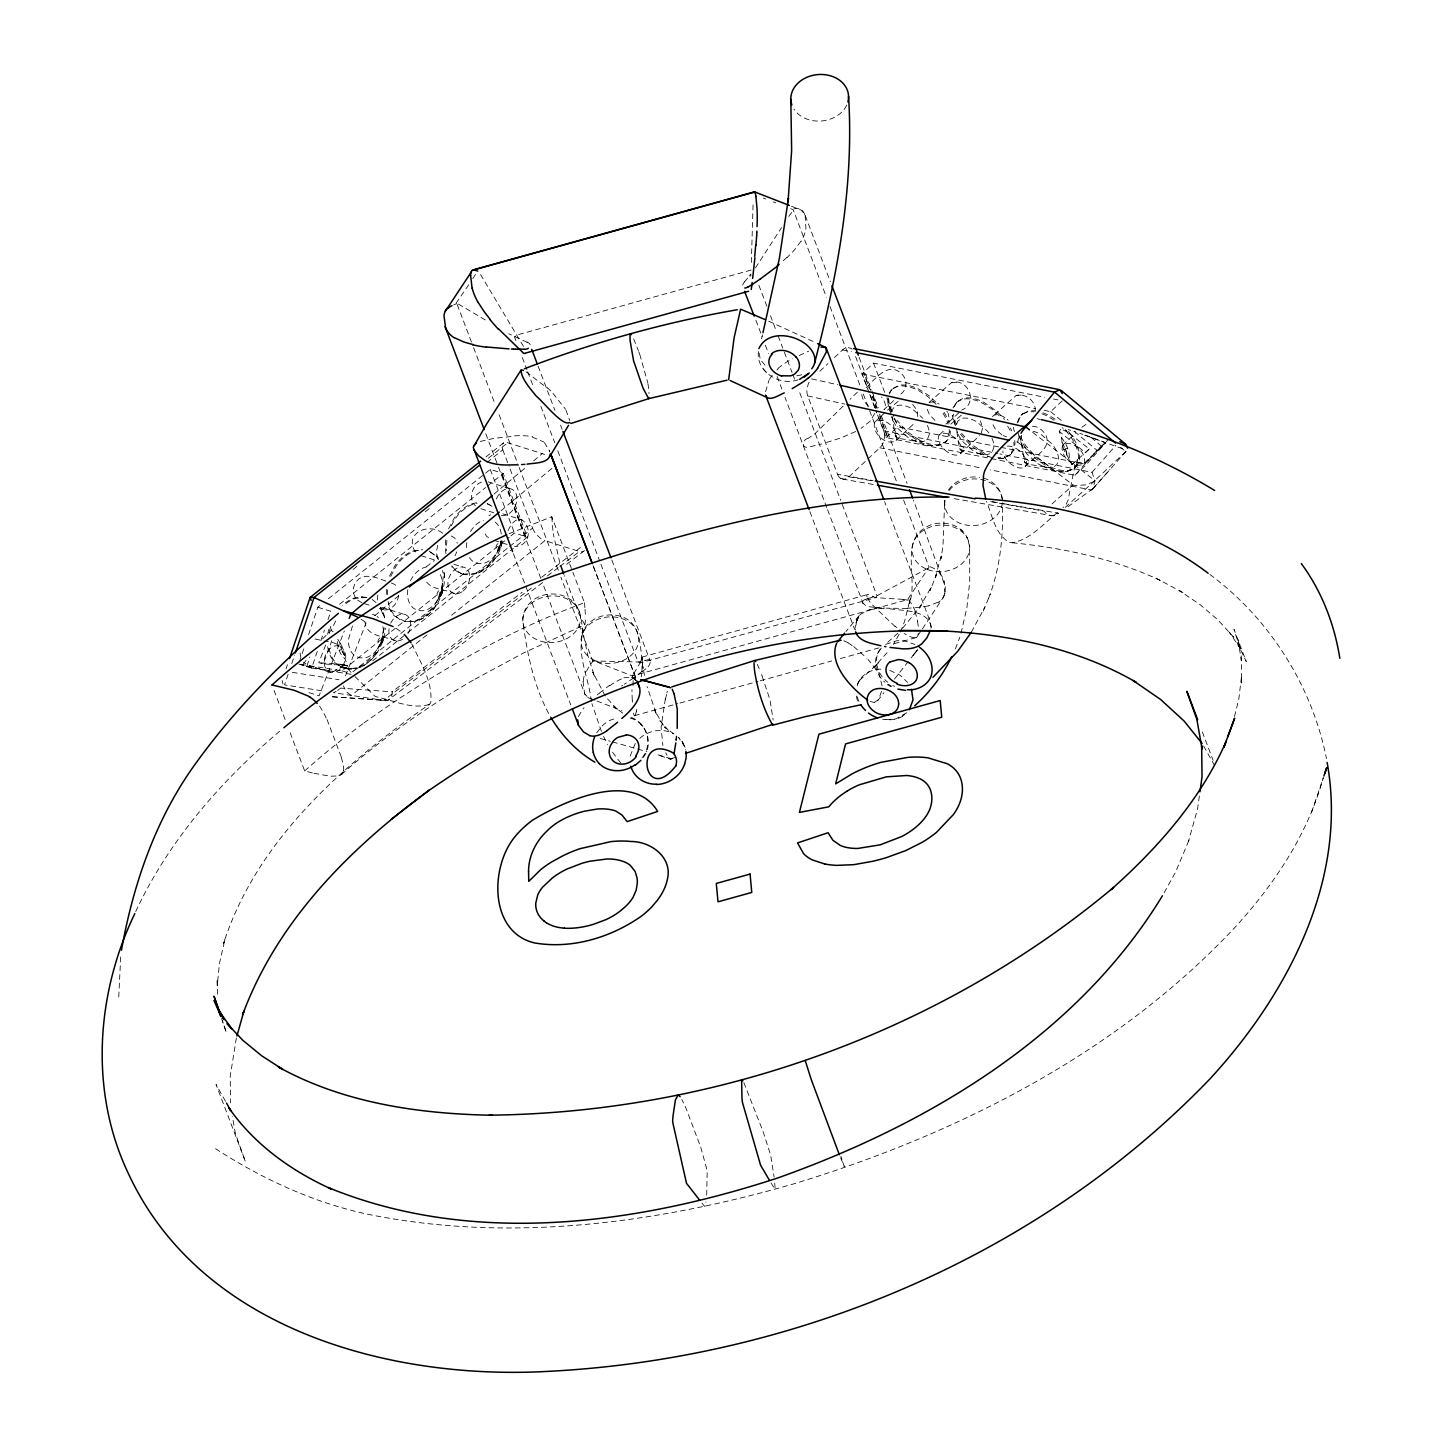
<?xml version="1.0" encoding="UTF-8"?>
<svg xmlns="http://www.w3.org/2000/svg" width="1444" height="1444" viewBox="0 0 1444 1444"><rect width="100%" height="100%" fill="white"/><g stroke="black" fill="none" stroke-linecap="round" stroke-linejoin="round"><path stroke-width="0.75" stroke-dasharray="5 3.75" d="M875.84 406.378L875.804 407.84M856.671 620.433L855.281 630.035M882.103 685.9L878.963 673.337L868.006 659.366M118.751 996.92L120.7 956.867M386.234 594.368L386.685 587.148M387.407 594.729L387.84 587.528M444.409 577.365A40.414 28.808 -64.6 0 0 443.741 570.777C448.272 593.791 430.42 626.064 404.103 621.281M931.145 627.201C928.221 608.682 901.056 611.281 886.381 608.159M501.285 540.958L500.743 547.475L496.231 553.684L501.194 540.724L498.487 549.713L493.83 558.088A34.891 24.873 -64.6 0 1 474.516 573.521L463.127 574.098M751.349 262.411L753.136 202.088M1069.228 457.676A31.479 16.768 42.6 0 0 1061.665 437.767L1059.21 431.341L1061.845 427.803M632.31 676.604L633.266 674.474M750.808 276.237L750.88 274.703M406.883 621.696L415.475 620.703A34.891 24.873 -64.6 0 0 434.788 605.271L441.124 592.509L442.369 583.575L441.936 594.025L437.207 600.866L442.153 587.907M890.118 411.197L887.879 397.28M949.322 431.991L946.704 440.673M950.351 431.016C950.116 449.986 925.189 447.423 913.962 440.456L917.283 441.395L898.348 438.344L895.767 436.738L891.941 416.72A24.638 13.628 41.1 0 0 897.987 428.579L908.457 437.785A21.425 11.841 41.1 0 0 924.593 441.016L927.698 438.615L929.178 434.806A24.638 13.628 41.1 0 0 927.319 425.312M583.033 681.333L584.585 693.535A30.739 14.909 -46.7 0 0 590.217 698.427M641.93 671.009L642.363 657.273M642.309 667.417L642.381 666.514M855.173 628.014L855.389 625.613M917.788 416.666L917.193 410.475L912.572 404.338M1035.168 411.305C1036.503 401.576 1025.511 392.75 1016.179 395.475L992.1 416.793C995.782 412.424 1002.371 415.692 1006.035 418.453M949.159 490.491A28.916 23.285 -5.3 0 1 996.883 487.819A28.916 23.285 -5.3 0 1 980.675 524.605A28.916 23.285 -5.3 0 1 944.845 500.274L944.701 504.822L944.954 499.191M384.158 627.725L382.082 639.71L375.747 652.453A34.891 24.873 -64.6 0 1 356.433 667.904L347.842 668.879L342.39 667.651C365.675 675.467 384.627 649.006 385.313 628.086M407.768 589.784L407.551 592.022A24.638 17.563 -64.6 0 0 413.832 608.52L418.417 610.65L423.633 610.74A21.425 15.27 -64.6 0 0 438.38 598.953M445.709 539.966L445.275 547.186A40.414 28.808 -64.6 0 0 445.961 553.774M442.117 587.979L442.333 585.741A24.638 17.563 -64.6 0 0 438.489 571.625M446.882 540.345L446.449 547.547A40.414 28.808 -64.6 0 0 446.647 550.94M466.809 542.601L466.592 544.839A24.638 17.563 -64.6 0 0 466.953 551.048M641.876 671.478L638.067 674.709M706.712 1195.181L707.163 1172.293A17.833 4.224 79.2 0 0 706.567 1168.25L700.791 1147.366L686.604 1109.858A130.682 31.028 79.2 0 0 685.322 1106.826L681.857 1099.48M641.659 673.536L641.298 676.875M765.609 391.631L768.966 380.277M343.455 770.157L343.293 771.186M398.544 595.199C398.129 604.242 388.508 613.899 379.339 608.321M1199.368 796.023L1197.599 808.857L1188.376 841.69L1189.585 838.747L1175.578 872.14L1163.539 893.8M630.162 756.133L635.27 743.371M931.019 628.032L931.055 627.905A28.194 19.656 3.8 0 0 931.163 627.075L930.243 621.66L884.594 501.628M327.644 634.331L329.268 626.913M441.702 590.253L443.254 576.986A40.414 28.808 -64.6 0 0 442.586 570.398M351.036 672.417L344.502 664.727A47.796 5.343 10.1 0 1 342.788 664.547L340.712 664.312M1094.714 438.741L1105.328 442.73L1085.87 462.892L1075.437 462.676L1068.127 500.057L1066.159 504.317A11.462 7.852 -68.7 0 1 1064.445 506.266L1063.073 507.548M344.376 665.431L333.474 671.532L302.482 665.395M881.49 691.423L878.566 699.582L874.27 702.434L877.645 700.755L883.854 692.759M636.822 709.311L636.389 711.351M377.786 595.072L377.371 601.209M891.706 412.063L893.204 408.255L896.309 405.872A21.425 11.841 41.1 0 1 912.446 409.085L922.915 418.291M1017.099 423.056L1019.536 416.829L1023.182 413.435L1020.962 415.222L1027.821 411.251A34.891 19.295 41.1 0 1 1035.059 410.89M1018.128 422.081L1020.565 415.854M665.323 698.788L661.099 727.343L662.886 745.501M282.103 680.467L283.006 684.095M382.082 639.71L383.292 632.923A24.638 17.563 -64.6 0 0 382.931 626.732M1234.494 716.549L1238.771 699.293L1241.551 676.171L1241.569 682.94L1241.226 653.753M944.863 593.628L944.214 581.174M636.19 712.181L635.216 715.123M761.439 338.744L762.45 334.791M329.467 630.992L331.669 623.646M502.368 541.085C499.534 562.185 473.361 586.228 453.506 568.81A40.414 28.808 -64.6 0 1 451.647 566.734M641.623 658.644L641.876 657.724A28.609 6.372 73.6 0 1 641.966 657.525L642.02 657.309M857.213 685.936C859.83 674.889 871.653 668.446 882.464 669.222M855.931 622.887L860.407 614.205L869.703 609.603M236.365 1038.001L230.21 1076.249L230.571 1102.873M640.829 661.442L641.298 659.746M640.739 661.785L633.844 673.536M641.407 659.403L641.75 658.139M961.018 633.23L966.866 607.942L969.718 581.607L969.664 546.355L967.119 537.457M988.58 598.213C1000.277 568.413 1003.436 535.904 1002.407 504.1M304.485 662.489L302.356 665.395L306.76 666.55L309.846 657.002M666.875 692.885L667.435 691.315M286.056 668.807L287.446 664.691M215.571 1148.702C265.877 1181.264 321.272 1206.281 380.566 1216.714L382.516 1217.057C519.28 1241.605 660.215 1222.184 792.485 1184.242C958.311 1134.009 1119.515 1052.333 1238.338 923.745L1239.53 922.319C1277.001 880.335 1308.426 831.979 1323.408 777.305M288.15 674.258L284.558 684.907L324.593 691.225M291.76 663.59L294.63 655.071M299.377 661.912L304.359 647.183M308.619 634.548L317.842 607.202L321.362 604.386M298.673 664.005L311.633 668.085L317.373 651.1M320.857 640.739L324.413 630.216M327.968 619.693L330.802 611.281L317.842 607.202M1311.639 812.106L1323.173 778.154M380.927 642.454L383.346 630.757L382.913 641.208L378.166 648.049L380.404 644.078M441.196 591.625L438.453 598.791M500.238 544.442L497.494 551.608M874.757 413.453L869.992 421.323L861.075 428.399M578.466 716.585L582.546 709.509M856.707 620.306L857.176 619.115M325.676 644.999L318.817 662.67L323.294 663.915L331.795 640.649M437.676 545.254L436.305 552.835L438.435 559.496M456.773 551.879L455.022 555.741M508.089 530.544C522.529 498.974 541.879 544.785 514.533 546.662M900.46 632.039L904.63 621.209L910.28 598.52L909.341 603.393C918.763 579.008 898.529 539.623 928.673 525.76C942.228 519.659 961.289 524.064 967.552 538.359M981.324 433.146L982.642 427.532L980.386 420.854M955.368 648.843L959.863 637.201M308.944 692.597L319.106 695.791L344.322 630.956M345.513 675.882L366.126 622.869M889.396 394.013L891.345 390.06M952.968 407.876L957.39 401.36L963.202 398.345A34.891 19.295 41.1 0 1 984.339 402.569L996.559 411.053L1004.537 419.374M954.015 406.901L957.39 401.36M1021.72 435.185L1020.926 437.857A24.638 13.628 41.1 0 0 1027.207 454.355L1037.676 463.578A21.425 11.841 41.1 0 0 1053.813 466.809L1056.918 464.408L1058.416 460.582A24.638 13.628 41.1 0 0 1052.116 444.084L1041.666 434.879A21.425 11.841 41.1 0 0 1031.287 431.016M971.343 632.201L984.97 606.877M983.256 611.029L990.295 594.062M135.7 911.525C169.056 840.047 222.141 779.471 282.23 729.076M389.537 576.084L394.699 566.084A34.891 24.873 -64.6 0 1 414.031 550.633L422.623 549.659M390.71 576.463L395.873 566.445A34.891 24.873 -64.6 0 1 415.186 551.012L420.926 549.983M379.411 645.973L381.324 641.93M448.579 528.901L453.741 518.901A34.891 24.873 -64.6 0 1 473.054 503.451L478.794 502.44M322.553 638.916L331.181 630.342L336.705 618.79M857.537 618.321L858.097 617.256L856.238 621.732L858.693 616.263M899.107 634.331L893.313 644.421M352.462 625.992L348.509 639.205A24.638 17.563 -64.6 0 0 354.791 655.702L359.394 657.832L364.61 657.923A21.425 15.27 -64.6 0 0 379.357 646.136M410.439 580.867L411.504 578.809A21.425 15.27 -64.6 0 1 426.251 567.023M451.25 525.742L454.914 519.262A34.891 24.873 -64.6 0 1 474.228 503.83L477.08 503.144M769.381 379.429L772.558 374.646M896.183 440.366C899.72 430.059 884.179 415.258 874.739 422.153C871.183 432.46 886.742 447.261 896.183 440.366L915.334 422.334M945.856 424.085L949.592 420.601L948.166 413.345M1084.083 463.47C1087.639 453.181 1072.08 438.362 1062.64 445.257C1059.084 455.564 1074.643 470.365 1084.083 463.47L1104.913 442.965M857.393 684.203L859.974 679.564M889.179 392.894L892.771 388.472L891.742 389.447L898.601 385.458A34.891 19.295 41.1 0 1 919.738 389.681L928.979 395.692L937.463 403.598M1011.323 453.578L1013.923 444.896A40.414 22.346 41.1 0 0 1013.796 442.333M1075.942 466.466L1078.542 457.784A40.414 22.346 41.1 0 0 1070.311 436.16L1065.654 430.366M643.266 757.36C654.204 743.859 646.443 721.26 629.404 717.957A29.385 25.757 -34.8 0 0 627.346 717.578M859.433 680.539L878.548 662.832L875.064 666.027L889.305 650.215M800.842 241.401L794.417 249.92A47.183 22.057 -46.7 0 1 793.334 251.202L787.034 257.61M596.643 732.794L602.563 725.484A29.024 25.505 -35.4 0 1 610.559 720.105L616.606 717.993M788.785 216.456L793.622 209.579M755.465 267.898L781.583 227.592M468.74 284.703L456.087 303.186M472.784 278.62L476.809 272.519M881.291 648.103C871.923 658.374 877.374 674.781 887.735 682.146M921.2 630.703L916.254 637.526L892.428 644.132M922.427 628.862L943.257 597.401L945.17 592.076L945.279 586.535L913.42 500.129M642.111 757.757C653.915 743.732 646.334 720.43 628.014 716.531M1067.856 506.826L1093.018 488.595L1095.003 480.852L1092.025 472.314L999.97 453.939M880.136 649.547C871.923 659.385 875.497 674.691 885.046 682.29M1092.891 488.776L1091.736 490.094L990.187 469.823M305.009 661.767L306.074 660.323M744.454 281.977L744.526 281.887A28.754 4.35 -49.7 0 1 744.905 281.381L749.129 276.255M605.235 696.026L592.744 672.128L594.729 676.929L587.69 654.998L582.058 628.05L582.798 632.923C581.535 621.101 581.21 605.794 569.496 598.953C560.759 593.087 549.099 592.563 539.478 596.571C529.641 600.361 522.15 610.343 522.854 621.101C527.222 654.403 534.099 688.228 551.012 717.65M894.468 679.113L908.312 661.496M948.437 490.094C955.116 480.184 967.985 475.383 979.61 477.386M911.074 657.977L917.427 649.944M917.518 649.8L912.5 656.136L917.68 649.638M859.198 615.577L845.985 631.515M583.033 708.878L584.044 707.65M426.305 566.86L434.337 560.452M592.13 660.937L638.086 661.984L643.88 660.648M750.952 274.053L749.274 276.093M672.254 758.118L671.298 758.822L677.507 756.421M584.513 550.579L565.813 564.965M1096.176 452.08L1105.328 442.73M877.591 415.042L886.183 437.622L1074.896 475.293L1097.007 450.293L1108.577 439.409M1074.896 475.293L1086.466 464.408L1105.635 442.748M1092.025 472.314L1115.851 445.384M1126.139 451.268L1091.736 490.094L1110.003 469.408M1018.128 433.29L1022.099 445.727L1021.161 442.514L1024.572 462.026L1027.568 464.138L1046.503 467.188L1043.182 466.25C1054.68 472.91 1079.155 475.96 1079.589 456.809A40.414 22.346 41.1 0 0 1071.358 435.185L1066.701 429.391M1074.498 468.055L1076.448 465.979L1069.21 470.582L1073.831 468.397M902.626 628.212L921.182 605.505L918.619 609.224L931.705 586.354L929.99 590.506L936.614 574.513L934.9 578.647L941.65 554.424L940.874 559.027L942.968 546.301L944.629 502.548M857.321 392.208L850.065 399.32M843.097 406.143L815.228 433.417L808.784 437.965M897.951 633.104L885.605 644.186M819.831 371.252L827.953 363.617M834.452 357.516L842.574 349.881A11.462 7.617 -71.7 0 1 847.393 347.517L850.715 348.239A13.501 8.971 -71.7 0 1 852.104 349.322M868.999 392.461L861.978 373.978L873.548 363.112L1044.698 397.262M866.382 387.606C874.522 379.339 888.475 361.09 901.11 373.527C907.951 378.924 907.626 389.97 900.009 394.591M893.619 400.602L884.035 409.609A14.115 7.798 41.1 0 0 881.634 397.208M874.739 422.153L885.912 411.648M887.518 410.15L898.818 400.836M886.183 437.622L897.753 426.738L998.688 446.9M840.805 478.433L844.126 479.173A11.462 7.617 -71.7 0 0 848.946 476.809L879.811 447.784A11.462 7.617 -71.7 0 0 883.421 442.225L884.576 437.279A13.501 8.971 -71.7 0 0 883.782 430.745L877.519 414.248M929.088 402.389L951.578 382.57C967.949 377.732 978.888 402.948 961.722 410.096M948.943 422.099L960.116 411.594M939.647 434.644L944.43 430.15M950.82 424.139L961.487 415.042M945.279 442.261L946.325 441.286L940.495 444.301A34.891 19.295 41.1 0 1 919.359 440.077M960.495 453.669A14.115 7.798 41.1 0 0 949.665 434.644A14.115 7.798 41.1 0 0 940.044 444.156A14.115 7.798 41.1 0 0 960.495 453.669L979.646 435.637M1044.102 410.331L1050.69 411.648L1062.261 400.764M1025.096 466.556C1032.099 457.549 1054.066 448.272 1045.005 433.742C1041.954 429.608 1037.333 425.908 1031.937 426.215M1062.64 445.257L1075.419 433.254M1125.76 451.647L1093.487 481.791L1085.437 484.913L1075.852 485.473L1073.109 485.094L1017.731 442.171L1013.363 441.196M776.908 370.043L778.172 368.888M906.778 712.758L895.677 718.95L883.313 719.798M1066.917 455.04L1071.899 464.697L1077.549 459.625A35.216 19.476 41.1 0 1 1076.646 462.008M1071.899 464.697L1089.354 448.994L1067.603 432.081A35.378 19.566 41.1 0 0 1065.347 429.572M1052.026 503.902L1073.109 485.094M1065.257 507.331L1094.913 480.653L1029.41 429.789M1089.354 448.994L1085.31 452.604L1059.21 431.341M1057.423 512.674C1043.362 523.739 1030.565 539.514 1012.208 542.745A22.22 15.252 -68.7 0 1 1009.013 542.168C994.934 533.991 992.317 515.309 986.433 501.375M639.728 738.407C648.591 730.285 662.561 727.83 673.283 733.642M341.434 774.544C381.848 738.389 426.522 707.253 473.361 680.034L472.549 680.503L523.901 652.796L584.946 624.62L585.578 618.718A102.47 13.808 74.9 0 0 585.452 616.516M597.166 694.979L599.296 693.192M493.974 494.137L525.002 468.091M533.63 460.853L542.258 453.615A11.462 5.523 46.2 0 1 544.785 454.734M645.847 668.807L642.002 671.767M374.772 615.686L398.977 595.542M501.014 510.707L552.89 467.567M599.441 693.084L609.386 685.431M485.978 456.918L503.577 442.857A11.462 5.523 46.2 0 1 507.692 442.73L542.258 453.615M488.343 458.217L507.71 442.748M353.04 569.496L358.329 565.272M425.276 511.772L430.547 507.548M486.935 462.495L502.783 449.824A13.501 6.516 46.2 0 1 502.151 444.896L503.577 442.857M328.402 598.773L490.274 469.39L503.234 473.47L527.439 537.114L515.111 546.951M339.593 604.242L485.635 487.531M487.404 486.123L503.234 473.47M300.839 664.348L342.048 670.846L509.191 537.258M510.959 535.85L514.479 533.035L527.439 537.114M352.877 671.767L507.909 547.854M509.678 546.446L532.565 528.143L509.84 468.361M372.588 660.865L406.035 634.133M407.786 632.743L513.36 548.359M426.973 634.927L351.289 695.43L333.492 692.615M451.629 615.216L544.929 540.652L579.495 551.518A11.462 5.523 46.2 0 0 583.611 551.409M1003.472 503.667L1058.669 513.252L1052.116 515.725L951.704 498.216M332.463 696.748L383.617 700.448A12.725 8.483 68.8 0 0 392.245 691.802L522.168 592.221M541.735 577.203L580.849 547.186M956.343 402.334L962.173 399.338A34.891 19.295 41.1 0 1 983.31 403.544L992.551 409.555L1001.035 417.478M531.41 588.087L383.617 700.448L350.928 695.304L346.416 691.784L343.293 685.846M547.438 575.903L558.124 567.781M559.893 566.409L579.495 551.518M542.673 582.6L387.858 700.34L331.29 696.766M1081.809 427.243L1086.718 423.94M339.394 689.149L340.748 688.12L392.353 691.856M364.032 722.884C432.117 674.059 505.707 631.66 584.459 602.708L572.889 572.275M634.927 676.965L634.024 677.597M411.793 643.952C420.348 662.038 432.983 681.965 430.745 702.524A22.22 11.408 44 0 1 429.247 704.419C342.806 764.616 256.996 840.047 223.585 943.311L225.083 938.762L219.524 963.112L217.25 985.458L217.16 978.87L217.737 996.631M808.459 438.2C801.925 439.427 800.933 448.94 808.694 447.026A54.565 31.606 -20.8 0 0 811.131 446.521L821.6 443.958M632.671 678.554L634.223 677.471M633.736 677.814L627.454 682.146M338.835 689.546L337.625 690.376M902.536 716.007L904.774 714.491M626.425 682.85L624.331 684.221M622.653 685.304L621.534 686.008M488.884 515.779L490.581 514.732M429.247 704.419C412.063 709.798 393.905 700.557 376.92 696.929A11.462 5.884 44 0 1 374.736 696.044L354.358 675.918M481.538 482.115C471.881 485.256 467.928 498.451 475.347 505.761M336.037 691.369L333.997 692.488M885.587 644.439L896.724 640.757A29.024 23.447 25 0 1 906.02 641.317L914.954 644.529M938.04 602.22L929.647 605.541A47.183 26.931 6.6 0 1 928.239 605.957M855.714 431.485L840.931 437.929L823.387 443.47M893.457 388.129L897.554 386.432A34.891 19.295 41.1 0 1 918.691 390.656L927.932 396.667L936.434 404.573M1022.677 413.923L1026.774 412.226A34.891 19.295 41.1 0 1 1034.03 411.865M1009.23 455.492L1005.114 457.188A34.891 19.295 41.1 0 1 997.858 457.549M799.236 355.549L808.694 351.163M509.154 533.666L551.788 516.753L572.203 570.488M929.16 402.407L933.347 401.865L939.105 404.013M865.209 599.495L865.299 599.459A28.754 9.404 -6.2 0 1 865.804 599.278L868.205 598.52M480.256 441.431L494.245 438.308L514.587 436.16M1004.085 458.181A34.891 19.295 41.1 0 1 996.829 458.524L1004.067 458.163L1010.926 454.192L1009.897 455.167L1013.489 450.745L1014.97 443.922A40.414 22.346 41.1 0 0 1014.428 438.759M1069.733 470.094L1071.881 469.39M868.927 598.285L876.959 595.74L929.665 567.33M623.808 677.796L631.172 677.092L635.992 680.449M339.159 650.305L341.632 649.565A31.894 22.274 -66.7 0 1 340.098 643.031A47.941 24.62 44 0 0 338.6 640.558L337.336 638.627A31.479 22.003 -66.8 0 0 339.159 650.287A31.479 22.003 -66.8 0 0 344.935 658.644L347.571 665.558L323.294 663.915M344.701 655.54L344.665 655.341A36.064 18.519 44 0 0 343.167 649.385L341.723 649.818A31.894 22.292 -66.8 0 0 344.809 655.377L344.954 658.644M751.133 270.082L515.851 335.315L514.587 337.228L516.898 343.329M642.147 657.038L867.645 594.513M634.512 715.646L677.85 703.625M680.016 703.029L758.046 681.387M760.212 680.792L831.726 660.955M840.408 658.554L879.414 647.742M1061.665 437.767L1061.791 440.005A47.941 32.887 -68.7 0 0 1062.116 442.803A36.064 24.747 -68.7 0 0 1063.813 449.553L1065.257 449.174M1065.167 448.903L1067.658 448.272M798.243 379.754C779.85 386.649 755.14 371.343 758.533 350.531L760.41 359.682L766.8 367.281M928.203 605.92L920.063 607.419M645.54 660.269L644.475 660.522M671.225 758.84L657.273 754.616C680.81 762.847 667.453 759.363 665.846 752.793M645.233 660.341L647.381 659.872A28.754 18.122 -68.2 0 1 647.833 659.8L647.905 659.764A6.48 3.123 -47.1 0 1 650.414 662.218M584.748 624.692L579.008 613.989L564.297 575.633M353.581 668.59L357.029 668.067L350.712 668.915M951.578 382.57L957.661 382.137M1016.179 395.475L1022.28 395.042M342.679 665.558L342.788 665.54A35.216 25.108 -64.6 0 1 339.827 664.204L318.817 662.67M874.18 702.434L870.082 701.459M907.211 608.466L886.255 608.159M364.736 597.202L361.307 596.986L366.957 597.455L356.145 598.195A34.891 24.873 -64.6 0 0 343.383 605.848M914.413 637.923L909.323 636.425A46.93 15.433 54.5 0 1 908.366 635.992L904.287 633.501M315.045 639.006L321.976 640.504M903.096 599.35L907.933 600.163M883.457 607.996L884.865 608.086M903.005 599.35L875.696 597.654L868.909 594.838M881.634 607.888L879.522 607.743M878.981 607.707L877.916 607.617M877.374 607.581L875.479 607.419M874.107 607.292L869.198 606.769A7.058 4.043 9.2 0 1 863.476 603.267M342.192 664.475L347.571 665.558M341.307 664.384L340.423 664.276M1012.208 542.745C1063.019 547.872 1113.775 558.648 1160.236 580.362L1155.994 578.178L1183.719 592.997L1179.405 590.668L1200.253 604.747L1218.375 620.324L1233.645 637.237L1229.223 632.183L1241.641 650.45L1236.66 641.641L1246.28 661.605L1233.988 629.295L1240.125 649.15L1237.977 639.15L1241.299 660.63M366.361 597.256L354.989 597.834A34.891 24.873 -64.6 0 0 342.228 605.487M345.062 668.464L351.289 669.095L340.441 666.677L343.546 668.012L335.423 663.175A40.414 28.808 -64.6 0 1 327.427 644.945M306.76 666.55L317.048 668.157M311.633 668.085L355.007 674.926M292.266 672.326L338.961 679.691M848.946 476.809L873.241 481.014M992.443 501.736L1001.27 503.27M842.412 479.065L875.19 484.805M809.145 382.245A11.462 7.617 -71.7 0 0 808.117 384.465L806.943 389.393A13.501 8.971 -71.7 0 0 807.737 395.927L837.52 474.264L873.024 480.599M990.692 501.628L1043.976 511.14A12.725 10.613 82.3 0 0 1058.669 513.27M532.276 437.081L543.81 441.972M842.574 349.881L851.4 351.65M1053.488 399.013L1057.874 399.898M861.978 373.978L1035.33 408.58M1000.891 447.333L1086.466 464.408M883.8 430.745L997.768 453.488M879.811 447.784L981.36 468.055M391.27 582.943L394.988 584.549L397.623 588.141M339.141 645.901C325.532 643.392 317.373 668.554 331.506 672.633C338.383 673.193 343.51 666.605 344.99 660.504C349.213 648.031 334.503 641.19 324.124 641.172M807.719 395.927L844.921 404.121M811.708 378.888L837.935 384.79M313.944 773.262L330.153 776.222L338.546 775.969A20.09 10.74 42.5 0 0 343.365 771.24M312.373 772.901L304.684 770.952L289.017 729.761M333.149 631.75L331.29 630.486M632.598 677.453L631.696 677.236L636.912 678.59M600.126 738.498L610.361 741.313M1006.612 436.828L1003.129 435.528M612.418 741.873L646.876 751.656M889.829 670.413L900.208 675.287L907.68 682.489M1068.109 429.59L1070.654 430.348M405.259 621.642L394.465 615.992A40.414 28.808 -64.6 0 1 387.624 603.917M372.426 614.296L375.602 615.505M1073.849 431.323L1075.545 431.882M843.783 640.775L848.007 642.652M1062.152 427.803L1063.217 428.128M488.234 481.881L509.696 488.632M488.271 504.064L487.115 503.703L493.126 506.736M502.855 513.847L522.187 519.93M480.87 508.703L493.758 512.746M494.227 540.399L507.115 544.442M442.712 533.251C428.182 521.844 403.237 533.793 415.619 552.294L417.677 553.593M453.921 564.261L462.513 566.969M421.197 555.741L436.232 560.471M460.455 573.286L461.611 573.647L454.661 569.171A40.414 28.808 -64.6 0 1 451.178 564.821M455.149 593.791C445.961 589.008 432.117 590.434 425.836 580.993M385.819 581.12C376.703 577.6 363.166 571.86 355.982 582.004C352.264 587.275 352.589 594.477 356.578 599.477L362.173 602.924M382.01 607.401L403.472 614.151M364.321 603.592L370.747 605.632M396.125 640.974C386.053 636.118 366.379 637.255 365.097 622.292M342.048 670.846L349.448 673.175M330.514 672.435L309.052 665.684L303.457 662.236M991.667 457.495L978.581 453.362L981.884 454.3L960.874 450.113L959.285 447.676L956.542 429.608M451.286 535.959L454.824 538.107L457.369 543.233M383.635 609.675L380.891 608.267M1079.715 433.326L1082.838 434.445M1084.913 435.185L1085.96 435.546M1087.007 435.926L1088.036 436.305M1084.877 435.167L1125.742 449.914M1037.153 418.598L1040.24 419.717M1089.083 436.684L1093.812 438.416M791.438 206.257L801.348 210.156L804.795 214.452L830.354 281.688M763.316 198.045L765.807 199.019M773.262 201.925L775.753 202.882M790.68 208.712L793.171 209.687L826.455 297.193M594.838 700.196L588.574 697.741L585.073 694.492L542.529 582.943M596.913 701.008L621.985 710.773M983.418 478.072C993.219 480.798 1001.576 489.281 1002.316 499.678M527.042 342.192L527.15 342.246A28.754 23.176 -6.7 0 0 526.464 341.957L508.721 333.781M1067.603 432.081L1066.845 431.756A52.327 46.154 28.8 0 1 1061.755 429.157M768.695 321.2L815.643 342.643M429.247 551.247L438.055 557.799A40.414 28.808 -64.6 0 0 436.196 555.741M892.789 685.485L894.612 686.405M673.915 733.985L664.475 726.982L668.572 730.682L659.944 720.664L663.175 725.159L654.692 710.213L656.785 715.195L647.092 686.604M919.359 440.077L907.139 431.594L896.959 420.366M485.274 319.936L456.629 303.005L472.838 345.657M526.049 371.794L547.132 388.021M1001.937 434.897L995.656 429.608L991.577 422.244M488.559 537.565L486.502 536.265L483.65 530.706M489.642 504.877L491.971 506.375M430.601 552.059L435.041 555.362A40.414 28.808 -64.6 0 1 438.507 559.712M400.06 619.675L395.62 616.353A40.414 28.808 -64.6 0 1 388.075 601.318M341.019 666.857L336.596 663.536A40.414 28.808 -64.6 0 1 328.582 645.306M1055.131 419.211L1048.958 415.475A34.891 19.295 41.1 0 0 1043.019 412.822M1054.102 420.204L1047.911 416.45A34.891 19.295 41.1 0 0 1041.972 413.796M973.057 450.672L962.588 441.467A24.638 13.628 41.1 0 1 956.957 431.233M396.125 628.302L401.829 632.346A22.22 11.408 44 0 1 403.038 633.374M1209.946 574.495C1269.475 618.682 1312.018 685.774 1326.458 758.551M622.689 713.137L613.754 706.188L617.563 709.654L606.895 698.156M853.729 646.551L866.869 658.229M935.008 420.439L929.539 414.771L926.759 408.273M372.137 599.422L376 602.545M1120.67 447.387L1124.064 450.221M1050.69 411.648L1062.694 421.666M1074.498 431.503L1097.007 450.293M895.19 626.606L871.075 603.646A7.039 2.22 56.6 0 1 867.7 597.455M1091.159 437.442L1101.357 446.214M634.151 678.536L635.793 680.178L634.981 679.095M1007.136 419.338L1008.165 420.258M640.215 723.534L642.923 726.458M552.998 393.4L565.488 409.175M544.424 442.55L549.677 451.25M960.729 529.37L962.606 531.356M763.172 368.96L767.342 373.454M620.848 763.172L612.491 752.162M701.983 1203.123L704.203 1205.957A5.668 1.354 79.2 0 0 705.394 1205.307A179.886 42.706 79.2 0 0 705.899 1201.895M961.578 433.254L971.758 444.499L983.978 452.983A34.891 19.295 41.1 0 0 986.992 454.445M960.531 434.229L970.711 445.474L982.931 453.957A34.891 19.295 41.1 0 0 988.887 456.593M343.419 653.428L344.322 654.728M523.504 346.434L479.282 272.411M685.07 747.288L678.445 737.288A30.27 26.913 -26.5 0 1 685.539 749.562M946.885 411.233L947.571 412.28M683.644 744.039L682.001 741.422M771.042 1182.925L774.923 1189.26L775.103 1188.304A179.128 23.194 74.5 0 0 774.778 1184.242L774.634 1182.564M873.313 395.223L875.75 404.23M1203.628 746.061L1215.162 766.62M225.463 1101.212L216.04 1084.408L245.408 1161.608L235.408 1133.558L232.412 1116.609M603.538 736.386L607.725 744.599M565.904 409.952L569.748 420.529M743.859 1082.657L762.378 1129.804A130.953 16.949 74.5 0 1 763.659 1133.341L769.905 1152.799A17.797 2.31 74.5 0 1 770.897 1156.752L774.11 1177.113M757.324 664.366L759.219 668.662M327.03 719.527L341.452 757.432M633.663 338.907L638.374 350.675M601.444 731.404L591.932 703.733M840.607 1157.799L844.397 1166.77A179.886 3.429 70 0 0 843.134 1162.98L840.913 1156.337M1013.309 427.334L1014.374 431.648M755.862 320.261L762.251 336.867M761.548 674.583L762.035 675.846M826.762 507.584L784.994 397.353M827.538 509.66L863.115 603.303M593.628 567.023L636.569 679.871M1202.311 731.909L1213.122 760.356M873.548 363.112L886.038 395.945M886.833 398.002L893.854 416.486M894.63 418.543L897.753 426.738M859.126 357.336L871.111 388.851M871.905 390.963L878.295 407.75M881.49 416.161L907.031 483.343M870.461 390.313L863.656 372.408L869.035 388.255M872.736 396.27L877.266 408.201M879.54 414.175L887.934 437.983L879.613 416.107M872.05 396.216L876.598 408.147M855.57 356.542L867.339 387.461M870.461 395.71L876.743 412.19M869.793 394.519L876.815 412.984M829.993 306.507L860.443 386.577M863.277 394.013L868.223 407.046M869.631 410.764L896.525 481.484M903.601 500.093L929.088 567.095L907.554 599.621L632.346 675.936L592.545 660.413L560.886 577.167M758.858 285.208L767.36 307.536M770.446 315.658L776.619 331.903M778.172 335.965L782.792 348.148M784.345 352.21L792.07 372.498M792.828 374.537L795.933 382.66M799.777 392.804L840.697 500.364M842.231 504.425L876.959 595.74L875.696 597.654L640.414 662.886L638.086 661.984L600.271 562.528M809.904 511.681L854.668 629.385M762.089 675.991L769.995 699.907L773.172 720.087M538.125 366.198L554.947 410.421M560.561 425.168L562.149 429.373M611.823 559.965L650.251 661.063M522.313 357.534L526.934 369.7M527.71 371.74L533.107 385.945M540.832 406.233L554.731 442.767M557.817 450.889L599.495 560.489M593.123 565.759L637.093 681.351M473.614 347.679L495.238 404.537M499.101 414.699L518.414 465.473M519.172 467.495L558.557 571.066M502.783 449.824L509.064 466.304M485.798 433.76L497.783 465.275M498.577 467.369L541.735 580.849M490.274 469.39L514.479 533.035M513.414 553.738L570.777 704.943M274.035 690.358L286.291 722.596M765.374 345.206L768.515 353.545M777.143 376.487L781.854 389.014M638.789 351.758L639.566 353.852M639.746 354.34L647.833 382.931M221.582 1018.471L226.419 1032.785L222.304 1020.619M559.803 562.709L553.232 533.63M957.498 432.821L952.444 415.15A40.414 22.346 41.1 0 0 955.531 425.673M857.465 700.9L855.913 694.257M549.316 450.167L549.911 452.098M805.174 215.517L805.914 228.278A30.739 14.927 -46.6 0 1 801.095 241.401M891.941 416.72L892.879 419.933L889.793 410.132A40.414 22.346 41.1 0 1 887.699 399.717M384.7 617.96L380.638 607.256A40.414 28.808 -64.6 0 1 384.7 617.96L385.169 621.155M591.336 701.585C589.206 678.229 574.965 652.381 584.152 629.458L583.322 631.028C589.224 617.653 606.263 612.328 619.729 616.083C643.049 622.021 639.692 650.36 643.067 668.446L642.255 663.59L644.529 675.467M917.572 621.425L918.51 628.122M647.941 383.689L648.103 384.736A46.804 6.065 74.5 0 1 648.482 387.642L649.024 393.526M1066.484 452.911L1066.701 454.409M300.135 652.887L300.623 656.677M584.459 602.708L584.91 607.725M585.037 609.296L585.506 616.678M632.382 702.235L632.273 700.539M551.788 516.753L552.944 531.031A102.47 14.061 74.7 0 0 553.305 533.811M902.753 716.278A28.573 23.862 19.4 0 1 882.663 719.274M858.999 701.477A30.27 25.342 19.3 0 1 856.888 694.708M846.671 105.213A28.916 23.285 -5.3 0 1 821.221 121.007A28.916 23.285 -5.3 0 1 793.947 109.166M801.727 374.754A29.024 18.989 13.2 0 1 795.987 375.855M848.043 642.905A39.187 18.285 55.8 0 1 853.729 646.84M869.811 609.765A39.891 25.613 3 0 1 887.139 608.863M777.883 368.473A39.891 17.978 -41.1 0 1 792.467 358.78M665.467 699.329A39.187 9.26 -88.5 0 1 666.966 693.391M609.567 685.9A39.891 22.274 -44.3 0 1 623.772 678.012M514.479 435.907A39.891 21.317 2.2 0 1 532.511 436.611M547.023 387.588A39.187 10.595 48.2 0 1 553.034 393.039M496.393 498.938A14.115 10.072 -64.6 0 1 511.032 488.884A14.115 10.072 -64.6 0 1 515.815 504.678A14.115 10.072 -64.6 0 1 501.357 515.291M390.71 623.248A14.115 10.072 -64.6 0 1 406.63 615.252A14.115 10.072 -64.6 0 1 407.659 634.078M402.515 639.295A14.115 10.072 -64.6 0 1 389.068 628.501M532.583 528.143A13.501 6.516 46.2 0 0 536.013 533.955L539.605 537.565A11.462 5.523 46.2 0 0 544.929 540.652M361.054 619.187A12.725 2.852 29.1 0 1 366.018 622.833M377.01 616.426A24.638 17.563 -64.6 0 1 378.31 617.545M376.92 652.814A34.891 24.873 -64.6 0 1 357.607 668.265M380.837 609.332A40.414 28.808 -64.6 0 1 383.544 617.581M435.962 605.632A34.891 24.873 -64.6 0 1 416.63 621.082M469.444 557.583A24.638 17.563 -64.6 0 0 472.874 561.337L477.459 563.467L482.675 563.557A21.425 15.27 -64.6 0 0 497.422 551.77M470.527 531.627A21.425 15.27 -64.6 0 1 483.541 520.255M495.093 522.06A24.638 17.563 -64.6 0 1 501.285 534.316M495.003 558.449A34.891 24.873 -64.6 0 1 475.672 573.9M1062.116 442.803A31.894 16.949 42.6 0 1 1066.809 455.131A36.064 24.747 -68.7 0 1 1063.813 449.553M1065.564 449.264A32.075 15.703 44.4 0 1 1067.152 455.167M344.593 655.432A32.075 21.389 -69.6 0 1 341.578 649.944M340.098 643.031A36.064 18.519 44 0 1 343.167 649.385M329.268 633.411A35.378 25.216 -64.6 0 1 329.503 632.237M840.805 478.451A13.501 8.971 -71.7 0 1 837.52 474.264M1017.821 442.081A12.725 5 -56.5 0 1 1020.042 434.969A40.414 22.346 41.1 0 0 1026.179 446.16L1036.359 457.387L1048.579 465.871A34.891 19.295 41.1 0 0 1069.733 470.094M1019.013 435.907A40.414 22.346 41.1 0 0 1025.15 447.135L1035.33 458.362L1047.55 466.845A34.891 19.295 41.1 0 0 1068.686 471.069M988.869 432.983A24.638 13.628 41.1 0 0 987.515 431.196L977.065 421.991A21.425 11.841 41.1 0 0 960.91 418.76L957.805 421.143L956.325 424.969A24.638 13.628 41.1 0 0 956.217 426.467M991.938 438.2A24.638 13.628 41.1 0 1 993.779 447.694L992.299 451.521L989.194 453.903A21.425 11.841 41.1 0 1 973.057 450.69M1007.641 426.179A40.414 22.346 41.1 0 1 1010.71 431.81M1010.367 428.056A40.414 22.346 41.1 0 1 1011.757 430.835M956.56 424.698A40.414 22.346 41.1 0 1 953.491 414.193M943.04 413.291A40.414 22.346 41.1 0 1 948.112 424.193M949.177 429.446A40.414 22.346 41.1 0 1 949.322 431.991M893.98 418.435A40.414 22.346 41.1 0 0 895.93 421.341L906.11 432.568L918.33 441.052A34.891 19.295 41.1 0 0 939.466 445.275M944.069 412.298A40.414 22.346 41.1 0 1 949.141 423.218M891.959 411.811A40.414 22.346 41.1 0 1 888.746 398.743M1007.226 446.16A14.115 7.798 41.1 0 1 1025.312 458.217A14.115 7.798 41.1 0 1 1017.226 467.405A14.115 7.798 41.1 0 1 1002.858 451.124M868.602 406.089A14.115 7.798 41.1 0 1 861.851 393.346M870.191 389.501A14.115 7.798 41.1 0 1 871.255 389.808M319.521 706.044A58.987 31.497 42.5 0 1 326.777 719.473M304.666 770.934A587.564 340.279 -20.8 0 1 364.05 722.903M341.199 757.378A60.143 32.129 42.5 0 1 343.762 770.32M786.89 257.393A86.171 41.515 -46.7 0 1 781.348 262.447M793.965 208.802A26.985 13.195 -49.5 0 1 801.51 209.958A36.461 17.707 -47 0 1 804.976 215.661M742.667 285.154A6.48 3.123 -47 0 1 744.418 281.959M453.669 304.846A26.985 15.361 4.5 0 1 456.683 303.745M586.517 671.352A26.985 12.22 -48.3 0 1 592.888 661.334M583.286 681.189A36.461 17.49 -46.8 0 1 585.596 671.568M527.24 342.156A6.48 3.791 6.9 0 1 530.237 344.755M636.389 711.152A46.93 5.108 -88.4 0 1 636.19 711.91M635.017 715.664A30.793 3.05 -87.4 0 1 633.537 713.101M632.31 700.34A36.569 3.664 -87.5 0 1 631.967 689.528M633.032 685.575A26.931 1.625 -88.4 0 1 633.212 677.525M650.197 662.345A7.058 3.538 -45.2 0 1 646.208 668.734M896.85 627.617A85.557 28.844 55.3 0 1 895.099 626.136M918.294 633.465A30.793 10.451 55.6 0 1 914.575 638.23M908.637 599.657A26.931 10.072 54.2 0 1 915.677 612.003M914.738 611.642A36.569 12.581 55.4 0 1 917.716 621.552M944.737 593.61A30.739 17.996 7.4 0 1 938.329 602.383M939.539 573.268A36.461 21.299 7.3 0 1 944.105 581.174M930.225 566.752A26.985 16.335 4.8 0 1 940.17 573.051M866.96 596.895A6.498 2.22 55.1 0 1 868.385 594.567A28.609 4.91 37.5 0 1 868.765 594.747M919.936 607.202A86.171 50.161 7.2 0 1 907.121 608.195M862.736 603.339A6.48 3.791 6.8 0 1 865.155 599.459M857.339 618.754L856.581 620.685L857.339 618.754M525.688 536.572L501.483 472.928L525.941 538.305L525.688 536.572M580.524 616.949L580.362 615.397L580.578 617.671A28.916 23.285 -5.3 0 1 537.944 640.161A28.916 23.285 -5.3 0 1 536.626 599.838A28.916 23.285 -5.3 0 1 580.578 617.671L580.524 616.949M596.715 661.334A28.916 23.285 -5.3 0 0 638.735 638.067A28.916 23.285 -5.3 0 0 594.242 621.082A28.916 23.285 -5.3 0 0 596.715 661.334M927.589 569.532A28.916 23.285 -5.3 0 0 969.664 546.355A28.916 23.285 -5.3 0 0 925.225 529.28A28.916 23.285 -5.3 0 0 927.589 569.532M463.217 590.885A14.115 10.072 -64.6 0 0 465.293 567.835A14.115 10.072 -64.6 0 0 447.965 582.419A14.115 10.072 -64.6 0 0 463.217 590.885M381.469 643.266A3.321 2.365 -64.6 0 0 382.209 637.797A3.321 2.365 -64.6 0 0 378.021 640.992A3.321 2.365 -64.6 0 0 381.469 643.266M440.51 596.083A3.321 2.365 -64.6 0 0 441.232 590.614A3.321 2.365 -64.6 0 0 437.063 593.809A3.321 2.365 -64.6 0 0 440.51 596.083M499.552 548.9A3.321 2.365 -64.6 0 0 500.274 543.431A3.321 2.365 -64.6 0 0 496.104 546.626A3.321 2.365 -64.6 0 0 499.552 548.9M1024.265 461.629A3.321 1.841 41.1 0 0 1029.067 463.741A3.321 1.841 41.1 0 0 1026.395 459.246A3.321 1.841 41.1 0 0 1024.265 461.629M959.646 448.723A3.321 1.841 41.1 0 0 964.466 450.835A3.321 1.841 41.1 0 0 961.776 446.358A3.321 1.841 41.1 0 0 959.646 448.723M895.045 435.835A3.321 1.841 41.1 0 0 899.847 437.947A3.321 1.841 41.1 0 0 897.175 433.471A3.321 1.841 41.1 0 0 895.045 435.835"/><path stroke-width="1.5" d="M550.164 454.12C549.045 463.596 535.381 462.748 527.006 464.156M754.003 662.67L754.003 663.247A46.804 6.065 74.5 0 0 754.111 665.395L754.328 668.229A63.915 8.267 74.5 0 0 754.725 671.929C757.775 690.286 763.461 709.221 772.666 725.177L805.283 716.657L860.841 704.798M569.947 422.442C562.763 426.864 544.424 402.894 536.229 396.089C528.666 386.793 521.085 377.805 521.067 370.061L486.538 424.121L473.235 447.333L512.62 551.644M311.2 600.433L310.189 597.383L314.052 597.509L350.82 614.223A12.725 2.852 29.1 0 1 357.643 617.202M757.071 226.618L757.143 224.361A30.793 3.123 -87.5 0 0 757.053 209.037L755.916 196.312M756.891 231.058L756.837 232.285M756.8 232.827L756.674 235.011M470.618 275.425L472.098 288.222M677.2 728.408L677.29 709.004L674.041 693.734M755.97 245.498L756.566 236.852A46.93 3.827 -87.3 0 0 756.71 235.282M577.69 719.906L578.376 724.906A28.194 17.292 -46.5 0 0 578.665 725.61L583.593 731.982L589.766 735.646M754.905 257.718L752.649 278.439M1127.71 448.236L1125.869 444.355L1119.822 441.665M676.532 736.422L676.424 737.415M676.352 738.209L676.243 739.202M676.225 739.346L676.117 740.321M121.458 950.224C133.389 883.259 156.277 816.997 196.925 761.764C237.105 706.134 286.291 657.688 338.401 613.339M675.828 742.902L674.059 753.66M751.764 285.641L752.162 282.519M728.66 379.718L734.075 337.932L740.628 309.197L764.797 319.449M751.71 286.074L751.241 289.45M1199.964 791.745L1202.04 776.764L1201.643 745.7L1202.076 749.003L1196.841 719.329L1186.86 691.279L1197.672 719.726M649.024 397.786L648.663 398.67L727.036 380.169M773.154 724.22L685.521 753.425M762.955 332.752L779.363 258.404L788.478 198.207L788.009 202.196L791.637 150.537L790.825 99.329M814.651 362.913C837.231 276.057 854.252 186.366 848.549 96.225M236.942 1035.962L243.855 1011.341L242.628 1014.699C277.14 921.218 350.098 847.899 429.211 790.175L391.162 819.362M930.441 630.378L926.886 637.851L922.156 643.482A22.382 15.776 6.8 0 1 910.767 648.446L909.106 648.645A35.324 24.999 7.2 0 1 902.662 648.825L890.009 647.417M684.655 763.966L685.99 758.551A30.27 26.913 -26.5 0 0 685.882 751.331M758.912 348.6C767.522 329.503 796.005 333.997 808.514 346.596A30.234 19.927 14.7 0 1 814.452 356.379A29.584 19.512 14.2 0 1 812.719 367.354L811.745 368.707M289.504 658.536L309.973 597.978M295.352 652.941L314.052 597.509L479.534 465.257M1323.895 776.024L1326.783 767.54L1324.762 773.388M675.882 765.807C643.41 807.9 632.833 730.664 673.301 753.028A18.88 15.379 -21.5 0 1 675.864 765.807M1226.227 740.971L1223.934 747.18L1234.638 718.173L1227.761 736.819M349.195 618.411L350.82 614.223L492.242 495.581M134.833 913.565C95.99 993.869 89.402 1091.375 128.137 1173.033C198.803 1326.368 382.804 1378.334 539.154 1371.8C787.54 1361.241 1036.034 1259.529 1209.476 1079.408C1286.929 995.476 1348.461 879.757 1327.108 762.414M836.69 643.14C828.26 663.5 850.299 687.434 867.754 700.159M1225.685 742.487C1200.181 800.084 1157.637 848.151 1110.996 889.666L1113.559 887.428C940.495 1032.37 714.455 1112.873 489.101 1115.183L492.368 1115.255C418.94 1113.92 343.365 1103.035 278.331 1066.954L282.88 1069.462L261.545 1055.69L242.899 1040.366L227.087 1023.615L231.744 1028.778L218.91 1010.764L224.019 1019.644L214.145 1000.493L220.878 1016.432L214.019 996.179L219.578 1012.497M951.578 656.984C942.679 675.449 929.954 692.055 914.738 705.773M473.668 445.709L476.52 443.073M1162.438 895.767C1077.224 1035.727 928.456 1124.515 777.251 1178.142C633.88 1224.963 471.34 1246.352 328.167 1187.509L330.947 1188.881C290.948 1170.669 254.09 1144.189 228.82 1107.783L230.715 1110.562L226.509 1103.09M549.803 456.484L568.539 425.312M971.343 632.201L957.751 651.28L932.914 677.326M445.312 311.254L471.304 271.977M909.323 709.78L913.023 699.925L911.471 689.329M817.539 368.364L826.221 352.21A28.194 10.884 -39.7 0 0 826.383 351.524L825.788 347.517L820.878 346.993M837.502 641.822L844.614 633.158M837.737 641.551L839.686 640.468M640.901 760.338L635.089 765.392M621.859 718.444C631.894 709.888 645.919 695.394 637.273 682.344M617.653 722.199L606.661 730.899M799.651 379.303L807.828 374.032M804.308 377.065L809.254 372.967M409.356 586.914L499.281 512.133M283.854 727.74C363.581 661.099 456.412 611.335 553.81 575.813C681.026 532.583 813.568 495.274 949.051 497.079M1031.756 420.33C1014.681 435.51 994.717 449.463 984.808 470.672A22.22 15.252 -68.7 0 0 983.526 475.166L983.039 485.527L985.692 498.848M777.125 266.382L760.23 279.035M792.178 388.635L801.564 382.931A35.324 12.581 -41.6 0 0 806.528 379.321L808.008 378.202M310.171 597.419L480.69 461.141M758.353 280.335L759.941 279.233M634.837 764.923C624.584 772.522 608.682 773.154 599.368 763.659M757.54 280.894L753.19 283.8M427.749 791.294C578.593 686.297 763.01 625.198 947.481 631.028L899.251 630.396M752.775 284.071L751.71 284.757M751.295 285.028L747.559 287.356M890.461 661.785L898.258 659.619A15.595 11.913 16.1 0 1 903.493 660.305L909.215 662.832M784.291 392.894C778.785 395.115 768.226 402.551 765.645 395.151M671.803 686.893L754.562 660.54L837.719 640.865M506.682 534.785C445.185 563.142 386.017 596.877 331.344 636.93A587.564 340.279 -20.8 0 0 271.977 684.979M524.443 368.762C593.267 342.39 664.565 322.355 737.198 309.756M570.885 423.471L648.663 398.67L643.031 388.093L633.573 360.747L630.053 340.333L630.035 334.358L631.479 334.611M474.877 269.613L754.129 192.178M525.417 353.13L748.588 291.255M473.56 269.757L754.49 191.853L789.381 205.445M521.374 369.935L523.396 370.368M839.939 640.414L841.148 640.324M754.562 660.54L755.862 661.695M524.822 464.336L523.63 464.427M522.818 464.499L521.591 464.571M517.62 464.806L505.562 465.004A35.324 15.884 4.5 0 1 499.227 464.553L497.35 464.336A22.382 10.144 4.3 0 1 485.04 460.582L478.397 455.618L473.831 449.932A28.194 13.267 2 0 1 473.596 449.373M626.227 735.068L617.815 737.397A15.595 12.87 -28.9 0 0 613.664 740.664L610.397 745.7A18.086 14.747 -29.9 0 0 611.696 759.237L612.418 760.122A15.09 12.22 -30.8 0 0 636.461 756.241M524.226 349.177L520.706 349.213M656.731 784.164C645.414 784.76 633.681 777.486 630.866 766.186M520.165 349.195L518.27 349.177M517.728 349.177L515.833 349.141M1062.224 393.526L1059.842 389.681L1054.589 392.1L1115.58 443.146M515.309 349.123L513.45 349.069M512.927 349.051L511.338 348.997M907.392 689.691C918.583 690.828 931.272 683.481 932.03 671.406A30.234 24.025 25.2 0 0 929.593 659.204A29.584 23.627 24.9 0 0 919.16 647.002M509.028 348.888L486.429 346.993M975.26 498.126C1057.225 503.505 1141.662 522.692 1208.159 573.25M945.152 631.01C1011.305 634.855 1078.199 648.663 1136.031 682.2L1132.944 680.431L1160.651 699.51L1184.242 721.17L1202.094 743.516M905.532 690.394L897.915 689.113M877.374 485.184L947.318 497.44M875.244 480.996L975.151 498.848M885.912 646.713L884.649 646.479M271.995 684.979L294.016 690.232L308.15 696.008A22.887 12.22 42.5 0 1 310.243 697.308M853.53 348.509L1059.445 389.627M855.823 352.517L1054.499 392.172L1025.872 427.027A12.725 5 -56.5 0 0 1020.998 433.254M880.858 645.739C871.526 643.374 858.909 641.714 855.606 631.804M781.709 375.801L790.355 375.873A15.595 11.516 14.3 0 0 794.633 374.032L798.045 370.476A18.086 13.447 15.9 0 0 796.908 358.004L796.113 357.029M847.105 404.609L1008.995 440.24M824.777 863.981L812.431 859.974A64.402 37.291 -20.8 0 1 803.568 853.621L797.539 842.917L828.08 832.737L832.989 840.372L840.372 845.48A42.327 24.512 -20.8 0 0 846.689 847.466A47.237 27.346 -20.8 0 0 857.826 848.44L880.19 844.848L901.868 836.455A52.453 30.378 -20.8 0 0 914.954 827.935A54.962 31.822 -20.8 0 0 920.442 822.972L922.066 821.275A50.45 29.205 -20.8 0 0 928.293 812.521C933.221 803.351 933.618 790.428 925.784 782.738A45.324 26.245 -20.8 0 0 916.922 777.54A47.255 27.364 -20.8 0 0 906.742 775.5L886.291 776.854L859.306 784.814A53.663 31.082 -20.8 0 0 846.689 791.33M840.119 385.277L1025.872 427.027L1029.41 429.789M344.232 610.992L373.184 618.736L393.111 626.588M473.253 344.629L464.751 342.282A47.183 28.248 6.9 0 1 463.253 341.723L454.246 337.625M1041.214 419.608C1102.458 433.705 1161.012 457.874 1214.693 490.509M641.244 679.745L669.348 687.163M645.143 680.846L640.956 679.709L670.648 687.759M730.104 380.512L765.32 396.721M817.611 343.564L825.535 347.336M594.91 762.161C576.643 751.566 561.915 735.628 551.012 717.65M887.934 684.492L891.074 686.369M546.301 922.698L544.316 921.272M1125.129 443.795L1061.25 390.476M522.493 352.174L498.451 328.835M865.57 710.484L864.216 709.13A30.27 25.342 19.3 0 1 860.768 704.672M490.058 319.232L484.624 312.265A46.93 16.714 55.6 0 1 483.686 310.875L477.856 301.976M680.142 1096.754L678.915 1095.527A17.833 4.224 79.2 0 0 677.868 1095.256L675.395 1100.075L673.193 1114.678A179.886 42.706 79.2 0 0 672.723 1119.371A5.668 1.354 79.2 0 0 673.211 1124.497L686.514 1183.34L699.78 1200.307M742.848 1080.87L742.252 1080.076A17.797 2.31 74.5 0 0 741.602 1079.715L741.963 1097.909A179.128 23.194 74.5 0 0 742.433 1102.368L760.609 1165.272L769.291 1179.983M410.998 642.706L405.277 635.522A22.22 11.408 44 0 0 404.176 634.439M1301.333 563.593C1321.82 591.426 1334.455 624.295 1339.833 658.32M672.218 689.293L674.023 693.662M805.211 1060.492L810.319 1076.664A179.886 3.429 70 0 0 811.708 1080.816L839.343 1154.713M445.654 328.185L443.976 315.676A36.461 21.299 7.3 0 1 447.261 308.186M744.544 291.363L754.255 316.128M592.329 563.647L550.778 454.355L592.022 562.853M831.961 285.894L858.332 355.242M909.431 489.642L912.626 498.036M826.167 347.968L883.8 499.534M765.952 396.071L809.109 509.588M531.717 349.34L537.33 364.087M562.961 431.485L611.011 557.853M637.093 681.351L639.493 687.669M445.041 326.597L484.209 429.554M572.311 708.95L578.412 725.014M550.958 454.77L560.218 479.264M563.702 573.972L560.795 565.723M593.267 752.468A29.584 25.793 -36.1 0 1 594.549 737.036M599.368 763.659A30.234 26.299 -36.7 0 1 593.303 752.468M626.299 734.834A17.256 13.917 -28 0 1 635.739 755.898M684.673 763.966A28.573 25.378 -26.7 0 1 656.713 784.525M877.591 717.903A28.573 23.862 19.4 0 1 868.512 713.047M909.305 662.724A18.086 13.574 16.4 0 1 917.229 674.51L917.247 675.593A15.09 11.209 16.9 0 1 896.904 684.005M897.229 683.355A17.256 12.888 14.3 0 1 890.262 661.623M791.89 104.979A28.916 23.285 -5.3 0 1 818.892 74.51A28.916 23.285 -5.3 0 1 847.881 101.91M771.385 354.051A15.09 11.227 16.9 0 1 795.969 357.101M781.619 376.072A17.256 13.104 15.2 0 1 771.962 354.448M824.777 863.981A75.341 43.627 -20.8 0 0 836.762 865.371L853.801 864.667L873.078 861.22A133.823 77.489 -20.8 0 0 886.544 857.574L905.55 850.678L922.174 842.303A79.33 45.937 -20.8 0 0 936.416 832.412L953.509 814.434A77.741 45.017 -20.8 0 0 960.747 800.138C963.689 790.572 963.022 779.218 956.542 771.204A67.543 39.114 -20.8 0 0 947.408 763.786L928.005 757.847A77.669 44.981 -20.8 0 0 907.969 757.36L881.436 762.233A86.568 50.125 -20.8 0 0 852.14 773.858L835.679 783.857L845.57 743.913L941.741 717.253L940.188 700.539L818.947 734.166L799.434 812.394L828.838 806.817A55.702 32.255 -20.8 0 1 846.744 791.384M564.387 928.221A57.255 33.158 -20.8 0 0 593.935 924.142L605.902 919.666A47.814 27.689 -20.8 0 0 620.144 911.128L625.36 906.67A46.587 26.985 -20.8 0 0 633.23 896.977L636.19 890.154L637.327 883.042A79.925 46.28 -20.8 0 0 636.984 877.627L635.089 871.436L630.378 865.443A44.024 25.487 -20.8 0 0 623.068 861.364L619.44 860.281A47.417 27.454 -20.8 0 0 607.04 858.981L589.82 861.238A73.77 42.724 -20.8 0 0 581.697 863.386L567.005 869.035A53.049 30.721 -20.8 0 0 552.42 877.916L542.637 887.121A43.771 25.36 -20.8 0 0 537.691 895.081L535.76 903.204A61.099 35.378 -20.8 0 0 535.959 907.59A59.439 34.421 -20.8 0 0 544.334 921.254M564.423 928.167A49.998 28.952 -20.8 0 1 546.319 922.698M817.683 368.346A22.382 8.068 -41.5 0 1 808.044 378.292M589.766 735.646A22.382 13.7 -49.4 0 0 600.126 734.581L601.625 733.877A35.324 21.696 -49.8 0 0 606.661 730.917M310.243 697.29A19.404 10.361 42.5 0 1 317.247 703.463M779.182 264.288A86.171 41.515 -46.7 0 1 777.034 266.075M754.851 191.908A36.569 3.664 -87.4 0 1 755.898 196.51M753.84 191.98A26.931 2.581 -89.9 0 1 754.201 192.72M747.577 287.194A7.058 3.429 -44.7 0 1 744.761 287.988M498.415 329.214A85.557 29.205 55.5 0 1 489.949 319.575M477.711 301.832A30.793 10.379 55.5 0 1 472.242 288.331M472.495 270.389A26.931 9.115 52.9 0 1 477.747 271.129M470.545 275.335A36.569 12.364 55.1 0 1 472.35 270.154M755.735 244.559A85.557 8.321 -87.4 0 1 754.725 256.418M453.957 337.643A30.739 17.924 7.4 0 1 445.799 328.167M447.911 308.438A26.985 15.361 4.5 0 1 451.99 305.641M524.84 353.383A7.039 2.346 57.3 0 1 522.692 352.571M486.393 347.228A86.171 50.522 7.2 0 1 473.145 344.881M528.323 348.275A7.058 4.151 9.4 0 1 524.732 349.34M898.655 703.95C898.186 716.314 881.345 717.614 873.602 710.989A18.88 14.566 9.4 0 1 867.032 699.311C869.035 681.243 898.746 687.795 898.655 703.95M528.558 871.454L528.775 881.363L540.525 869.811A70.63 40.901 -20.8 0 1 551.139 862.248L563.07 855.696A85.774 49.674 -20.8 0 1 579.91 848.711L610.938 841.617A76.117 44.078 -20.8 0 1 630.902 841.491C651.1 841.365 673.139 857.79 667.254 879.811A79.871 46.262 -20.8 0 1 663.735 889.991A83.373 48.284 -20.8 0 1 657.327 900.37L651.677 906.994A71.731 41.551 -20.8 0 1 641.298 916.2C610.902 937.589 571.716 949.34 534.695 942.95C489.245 932.499 489.949 867.537 514.497 837.285A80.9 46.84 -20.8 0 1 532.619 820.138C563.322 801.402 632.454 769.508 657.67 811.438L627.129 821.618L622.111 815.138L615.956 811.113A28.284 16.371 -20.8 0 0 612.31 809.994L610.577 809.633A44.367 25.703 -20.8 0 0 597.329 809.019L584.387 811.221A61.55 35.649 -20.8 0 0 578.412 812.918A53.645 31.064 -20.8 0 0 555.507 823.784A60.125 34.818 -20.8 0 0 546.319 831.654C535.58 842.014 528.54 856.364 528.558 871.454M750.068 874.071L716.296 883.439L718.011 901.814L751.764 892.446L750.068 874.071"/></g></svg>
